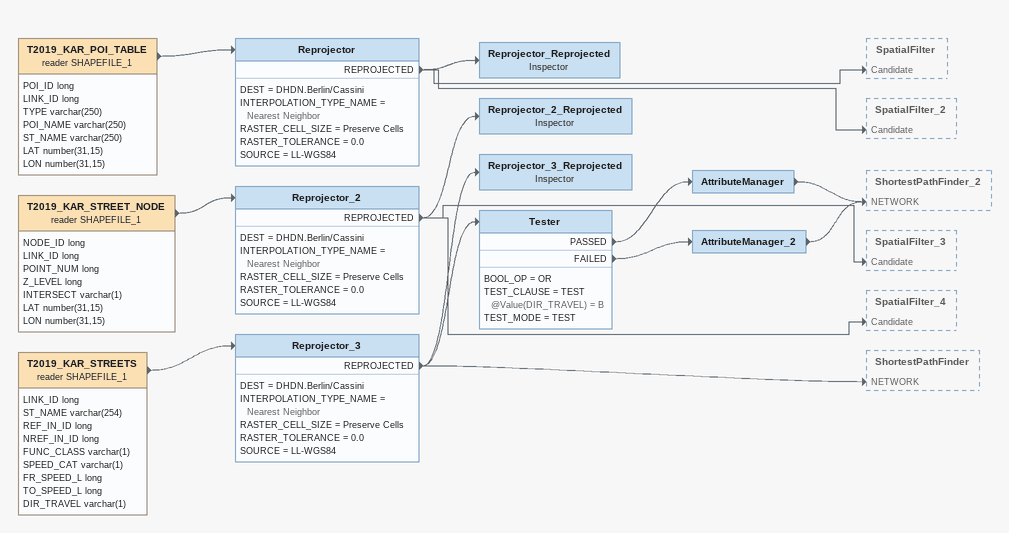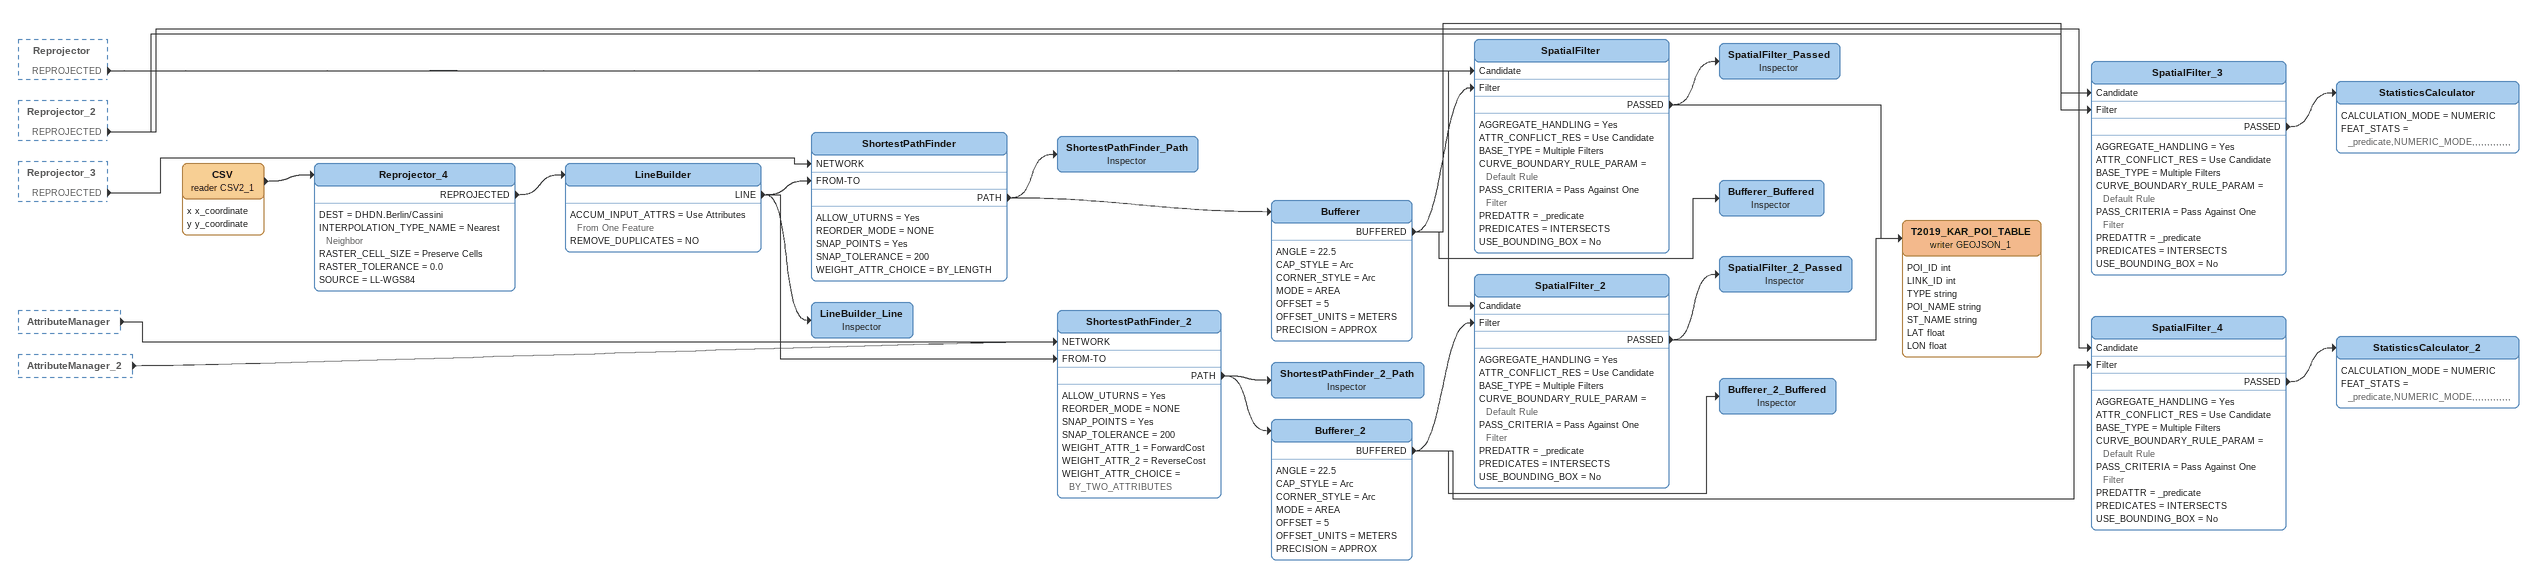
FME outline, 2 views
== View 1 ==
T2019_KAR_POI_TABLE (reader SHAPEFILE_1)
    attributes: POI_ID long, LINK_ID long, TYPE varchar(250), POI_NAME varchar(250), ST_NAME varchar(250), LAT number(31,15), LON number(31,15)
    -> Reprojector
Reprojector
    DEST = DHDN.Berlin/Cassini
    INTERPOLATION_TYPE_NAME = Nearest Neighbor
    RASTER_CELL_SIZE = Preserve Cells
    RASTER_TOLERANCE = 0.0
    SOURCE = LL-WGS84
    REPROJECTED -> Reprojector_Reprojected
    REPROJECTED -> SpatialFilter [Candidate]
    REPROJECTED -> SpatialFilter_2 [Candidate]
Reprojector_Reprojected: Inspector
T2019_KAR_STREET_NODE (reader SHAPEFILE_1)
    attributes: NODE_ID long, LINK_ID long, POINT_NUM long, Z_LEVEL long, INTERSECT varchar(1), LAT number(31,15), LON number(31,15)
    -> Reprojector_2
Reprojector_2
    DEST = DHDN.Berlin/Cassini
    INTERPOLATION_TYPE_NAME = Nearest Neighbor
    RASTER_CELL_SIZE = Preserve Cells
    RASTER_TOLERANCE = 0.0
    SOURCE = LL-WGS84
    REPROJECTED -> Reprojector_2_Reprojected
    REPROJECTED -> SpatialFilter_3 [Candidate]
    REPROJECTED -> SpatialFilter_4 [Candidate]
Reprojector_2_Reprojected: Inspector
T2019_KAR_STREETS (reader SHAPEFILE_1)
    attributes: LINK_ID long, ST_NAME varchar(254), REF_IN_ID long, NREF_IN_ID long, FUNC_CLASS varchar(1), SPEED_CAT varchar(1), FR_SPEED_L long, TO_SPEED_L long, DIR_TRAVEL varchar(1)
    -> Reprojector_3
Reprojector_3
    DEST = DHDN.Berlin/Cassini
    INTERPOLATION_TYPE_NAME = Nearest Neighbor
    RASTER_CELL_SIZE = Preserve Cells
    RASTER_TOLERANCE = 0.0
    SOURCE = LL-WGS84
    REPROJECTED -> Reprojector_3_Reprojected
    REPROJECTED -> ShortestPathFinder [NETWORK]
    REPROJECTED -> Tester
Reprojector_3_Reprojected: Inspector
Tester
    BOOL_OP = OR
    TEST_CLAUSE = TEST @Value(DIR_TRAVEL) = B
    TEST_MODE = TEST
    PASSED -> AttributeManager
    FAILED -> AttributeManager_2
AttributeManager
    -> ShortestPathFinder_2 [NETWORK]
AttributeManager_2
    -> ShortestPathFinder_2 [NETWORK]

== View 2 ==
Reprojector [outside]
    REPROJECTED -> SpatialFilter [Candidate]
    REPROJECTED -> SpatialFilter_2 [Candidate]
Reprojector_2 [outside]
    REPROJECTED -> SpatialFilter_3 [Candidate]
    REPROJECTED -> SpatialFilter_4 [Candidate]
Reprojector_3 [outside]
    REPROJECTED -> ShortestPathFinder [NETWORK]
AttributeManager [outside]
    -> ShortestPathFinder_2 [NETWORK]
AttributeManager_2 [outside]
    -> ShortestPathFinder_2 [NETWORK]
CSV (reader CSV2_1)
    attributes: x x_coordinate, y y_coordinate
    -> Reprojector_4
Reprojector_4
    DEST = DHDN.Berlin/Cassini
    INTERPOLATION_TYPE_NAME = Nearest Neighbor
    RASTER_CELL_SIZE = Preserve Cells
    RASTER_TOLERANCE = 0.0
    SOURCE = LL-WGS84
    REPROJECTED -> LineBuilder
LineBuilder
    ACCUM_INPUT_ATTRS = Use Attributes From One Feature
    REMOVE_DUPLICATES = NO
    LINE -> LineBuilder_Line
    LINE -> ShortestPathFinder [FROM-TO]
    LINE -> ShortestPathFinder_2 [FROM-TO]
ShortestPathFinder
    ALLOW_UTURNS = Yes
    REORDER_MODE = NONE
    SNAP_POINTS = Yes
    SNAP_TOLERANCE = 200
    WEIGHT_ATTR_CHOICE = BY_LENGTH
    PATH -> ShortestPathFinder_Path
    PATH -> Bufferer
ShortestPathFinder_Path: Inspector
Bufferer
    ANGLE = 22.5
    CAP_STYLE = Arc
    CORNER_STYLE = Arc
    MODE = AREA
    OFFSET = 5
    OFFSET_UNITS = METERS
    PRECISION = APPROX
    BUFFERED -> Bufferer_Buffered
    BUFFERED -> SpatialFilter [Filter]
    BUFFERED -> SpatialFilter_3 [Filter]
SpatialFilter
    AGGREGATE_HANDLING = Yes
    ATTR_CONFLICT_RES = Use Candidate
    BASE_TYPE = Multiple Filters
    CURVE_BOUNDARY_RULE_PARAM = Default Rule
    PASS_CRITERIA = Pass Against One Filter
    PREDATTR = _predicate
    PREDICATES = INTERSECTS
    USE_BOUNDING_BOX = No
    PASSED -> SpatialFilter_Passed
    PASSED -> T2019_KAR_POI_TABLE (writer GEOJSON_1)
SpatialFilter_Passed: Inspector
SpatialFilter_3
    AGGREGATE_HANDLING = Yes
    ATTR_CONFLICT_RES = Use Candidate
    BASE_TYPE = Multiple Filters
    CURVE_BOUNDARY_RULE_PARAM = Default Rule
    PASS_CRITERIA = Pass Against One Filter
    PREDATTR = _predicate
    PREDICATES = INTERSECTS
    USE_BOUNDING_BOX = No
    PASSED -> StatisticsCalculator
StatisticsCalculator
    CALCULATION_MODE = NUMERIC
    FEAT_STATS = _predicate,NUMERIC_MODE,,,,,,,,,,,,,
Bufferer_Buffered: Inspector
LineBuilder_Line: Inspector
ShortestPathFinder_2
    ALLOW_UTURNS = Yes
    REORDER_MODE = NONE
    SNAP_POINTS = Yes
    SNAP_TOLERANCE = 200
    WEIGHT_ATTR_1 = ForwardCost
    WEIGHT_ATTR_2 = ReverseCost
    WEIGHT_ATTR_CHOICE = BY_TWO_ATTRIBUTES
    PATH -> ShortestPathFinder_2_Path
    PATH -> Bufferer_2
ShortestPathFinder_2_Path: Inspector
Bufferer_2
    ANGLE = 22.5
    CAP_STYLE = Arc
    CORNER_STYLE = Arc
    MODE = AREA
    OFFSET = 5
    OFFSET_UNITS = METERS
    PRECISION = APPROX
    BUFFERED -> Bufferer_2_Buffered
    BUFFERED -> SpatialFilter_2 [Filter]
    BUFFERED -> SpatialFilter_4 [Filter]
SpatialFilter_2
    AGGREGATE_HANDLING = Yes
    ATTR_CONFLICT_RES = Use Candidate
    BASE_TYPE = Multiple Filters
    CURVE_BOUNDARY_RULE_PARAM = Default Rule
    PASS_CRITERIA = Pass Against One Filter
    PREDATTR = _predicate
    PREDICATES = INTERSECTS
    USE_BOUNDING_BOX = No
    PASSED -> SpatialFilter_2_Passed
    PASSED -> T2019_KAR_POI_TABLE (writer GEOJSON_1)
T2019_KAR_POI_TABLE (writer GEOJSON_1)
    attributes: POI_ID int, LINK_ID int, TYPE string, POI_NAME string, ST_NAME string, LAT float, LON float
SpatialFilter_2_Passed: Inspector
SpatialFilter_4
    AGGREGATE_HANDLING = Yes
    ATTR_CONFLICT_RES = Use Candidate
    BASE_TYPE = Multiple Filters
    CURVE_BOUNDARY_RULE_PARAM = Default Rule
    PASS_CRITERIA = Pass Against One Filter
    PREDATTR = _predicate
    PREDICATES = INTERSECTS
    USE_BOUNDING_BOX = No
    PASSED -> StatisticsCalculator_2
StatisticsCalculator_2
    CALCULATION_MODE = NUMERIC
    FEAT_STATS = _predicate,NUMERIC_MODE,,,,,,,,,,,,,
Bufferer_2_Buffered: Inspector
